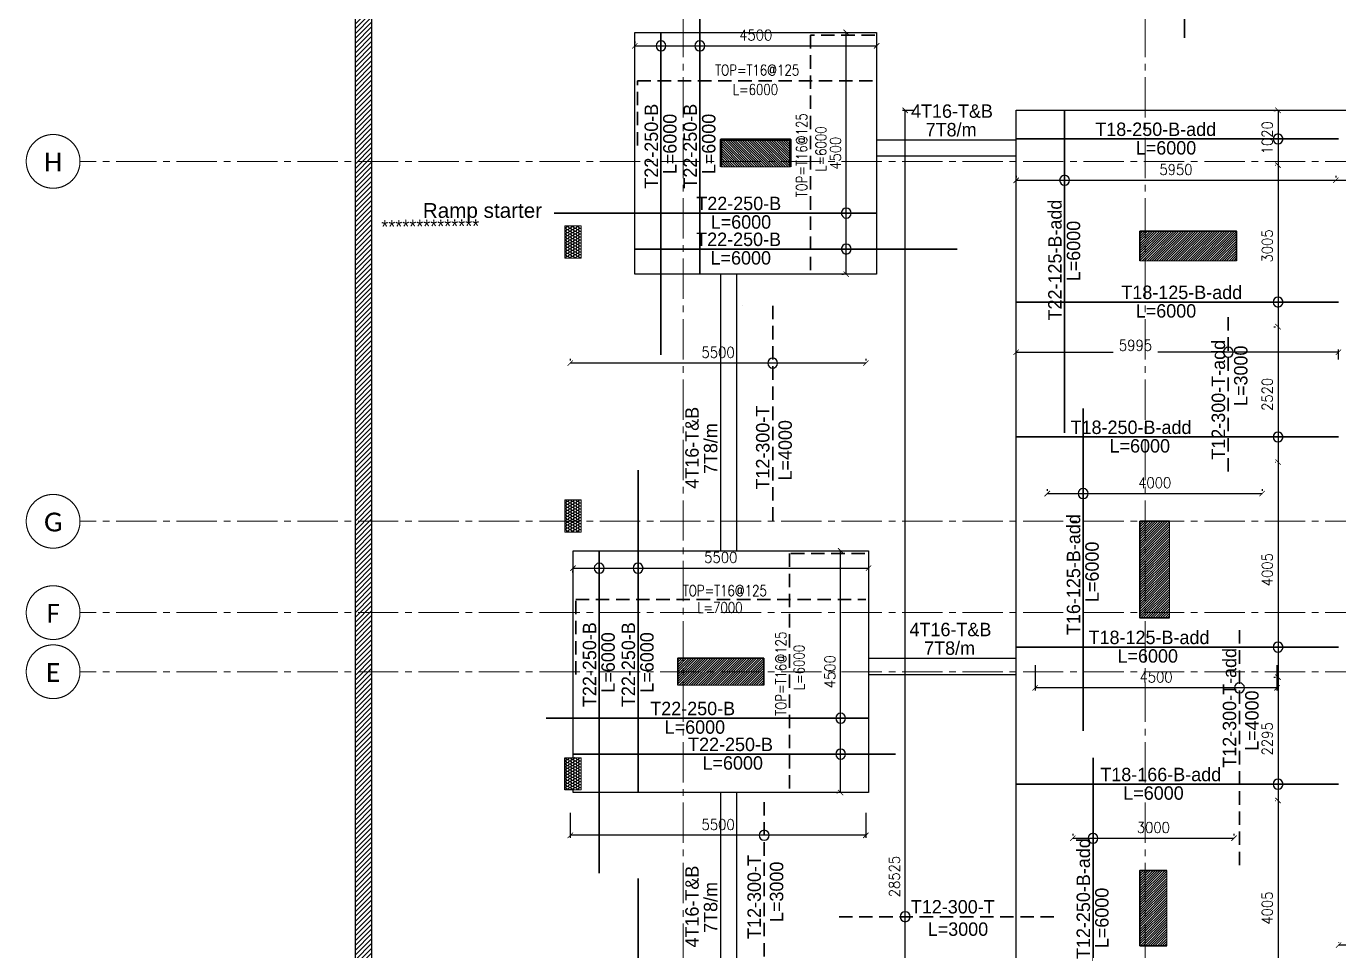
# Model space of a CAD drawing. Header units: millimetres. Extents: x -967280 to 3852, y 2833 to 1955156.
# Drawn here: x -753053 to -728629, y 399144 to 416352 of the extents above; entities that cross this region are included whole.
import ezdxf
from ezdxf.enums import TextEntityAlignment as Align

# ---------------------------------------------------------------- set-up
doc = ezdxf.new("R2010")
doc.units = ezdxf.units.MM
doc.header["$LTSCALE"] = 1000
doc.header["$PDMODE"] = 35
doc.header["$PDSIZE"] = 25
for name, pattern in [('$0$DASHED2', [0.375, 0.25, -0.125]), ('Columns_Structural070816$0$CENTER2', [1.125, 0.75, -0.125, 0.125, -0.125]), ('HRZN_Line-Ptrn-Sold', [9144001.0, 9144000.0, -1])]:
    doc.linetypes.add(name, pattern=pattern)
for name, color, linetype in [('_N-DIM 3', 7, 'Continuous'), ('ARCH', 8, 'Continuous'), ('B05-FIRST FLOOR PLAN$0$STR_ROOF RFT$0$S-SYMB', 30, 'Continuous'), ('R.C. footing', 4, 'Continuous'), ('S - BATH Hach', 1, 'Continuous'), ('S - col hach', 1, 'Continuous'), ('text', 3, 'Continuous')]:
    doc.layers.add(name, color=color, linetype=linetype)
for name, color, linetype, lineweight in [('A-AX-ATT-100', 7, 'HRZN_Line-Ptrn-Sold', 18), ('S - column', 6, 'Continuous', 60), ('ST-000-AXIS', 9, 'Columns_Structural070816$0$CENTER2', 9), ('ST-203-SLAB-TXT', 7, 'Continuous', 30), ('ST-RFT-BOT', 2, '$0$DASHED2', 30), ('ST-RFT-TOP', 5, '$0$DASHED2', 30)]:
    doc.layers.add(name, color=color, linetype=linetype, lineweight=lineweight)
doc.styles.add('ARAB', font='xarb.shx', dxfattribs={"width": 0.7, "height": 250})
doc.styles.add('B05-FIRST FLOOR PLAN$0$T25-100', font='STENCIL.shx', dxfattribs={"height": 250})
doc.styles.add('B05-FIRST FLOOR PLAN$0$XS-Roof RFT$0$T25-100', font='STENCIL.shx', dxfattribs={"height": 250})
doc.styles.add('Calibri_2', font='calibri.ttf', dxfattribs={"height": 300})
doc.styles.add('hcc_E_Text', font='romans.shx', dxfattribs={"width": 0.8})
doc.styles.add('TUNELNO', font='romans.shx', dxfattribs={"width": 0.9})
doc.styles.add('XREF-ST-FRAMING 1ST FLOOR$0$STRECTURAL', font='arial.ttf')
doc.dimstyles.new('Copy(2) of DSEC', dxfattribs={"dimtxt": 200, "dimasz": 100, "dimexe": 50, "dimexo": 80, "dimgap": 100, "dimtad": 1, "dimdec": 0, "dimrnd": 5, "dimzin": 0, "dimdsep": 46, "dimtxsty": 'TUNELNO', "dimblk": 'ARCHTICK', "dimcen": 0.09, "dimclrd": 1, "dimclre": 1, "dimclrt": 3, "dimadec": 0, "dimazin": 0, "dimtfac": 0.78125, "dimtdec": 0, "dimtix": 1, "dimtmove": 2, "dimatfit": 3, "dimldrblk": 'ARCHTICK', "dimfxl": 1, "dimtolj": 1, "dimtzin": 0, "dimarcsym": 0})
pattern_1 = [(0, (-310798.873, -401239.722), (47.625, 27.4963064), [31.75, -63.5]), (120, (-310798.873, -401239.722), (-47.6249999, 27.4963066), [31.75, -63.5]), (60, (-310798.873, -401239.722), (1e-07, 54.9926131), [-63.5, 31.75])]

# ---------------------------------------------------------------- blocks, each defined once
blk = doc.blocks.new('A$C46269fcd new')
at = {"layer": 'S - BATH Hach', "ltscale": 30, "transparency": 33554483}
h = blk.add_hatch(dxfattribs=at)
h.set_pattern_fill('ANSI31', color=1, scale=20)
h.set_pattern_definition([(45, (643184.17, -484711.8), (-44.9012806, 44.9012806), [])])
h.paths.add_polyline_path([(47835, 35800), (47835, -9200), (-6100, -9200), (-6100, 35800), (-5800, 35800), (-5800, -8900), (47535, -8900), (47535, 35800)])
at = {"layer": 'R.C. footing', "color": 4, "ltscale": 30}
blk.add_lwpolyline([(47835, 35800), (47835, -9200), (-6100, -9200), (-6100, 35800), (-5800, 35800), (-5800, -8900), (47535, -8900), (47535, 35800)], close=True, dxfattribs=at)
blk = doc.blocks.new('FROM FOUNDATION TO UPPER LOWER BASEMENT_COLUMNS(new2)')
at = {"layer": 'S - col hach'}
h = blk.add_hatch(dxfattribs=at)
h.set_pattern_fill('ANSI31', color=256, scale=10, angle=90)
h.set_pattern_definition([(135, (1651950.9, 412690.996), (-22.4506403, -22.4506403), [])])
h.paths.add_polyline_path([(418899, 637440), (417599, 637440), (417599, 636940), (418899, 636940)])
h = blk.add_hatch(dxfattribs=at)
h.set_pattern_fill('ANSI31', color=256, scale=10)
h.set_pattern_definition([(45, (193250.144, -596912.31), (-22.4506403, 22.4506403), [])])
h.paths.add_polyline_path([(427199, 635190), (427199, 635740), (425399, 635740), (425399, 635190)])
h = blk.add_hatch(dxfattribs=at)
h.set_pattern_fill('ANSI31', color=256, scale=10)
h.set_pattern_definition([(45, (-119733.897, -851549.915), (-22.4506403, 22.4506403), [])])
h.paths.add_polyline_path([(425949, 630340), (425399, 630340), (425399, 628540), (425949, 628540)])
h = blk.add_hatch(dxfattribs=at)
h.set_pattern_fill('ANSI31', color=256, scale=10)
h.set_pattern_definition([(45, (193250.144, -596912.31), (-22.4506403, 22.4506403), [])])
h.paths.add_polyline_path([(416799, 627290), (418399, 627290), (418399, 627790), (416799, 627790)])
h = blk.add_hatch(dxfattribs=at)
h.set_pattern_fill('ANSI31', color=256, scale=10)
h.set_pattern_definition([(45, (193250.144, -602312.31), (-22.4506403, 22.4506403), [])])
h.paths.add_polyline_path([(425899, 623840), (425399, 623840), (425399, 622440), (425899, 622440)])
at = {"layer": 'S - column', "lineweight": 15}
for points in [[(417599, 636940), (418899, 636940), (418899, 637440), (417599, 637440)], [(427199, 635190), (425399, 635190), (425399, 635740), (427199, 635740)], [(425949, 630340), (425399, 630340), (425399, 628540), (425949, 628540)], [(416799, 627790), (416799, 627290), (418399, 627290), (418399, 627790)], [(425899, 623840), (425399, 623840), (425399, 622440), (425899, 622440)]]:
    blk.add_lwpolyline(points, close=True, dxfattribs=at)
at = {"layer": 'ST-RFT-BOT', "color": 7, "linetype": 'Continuous', "ltscale": 30}
blk.add_line((427199, 635190), (427199, 635559), dxfattribs=at)
at = {"layer": 'ST-RFT-BOT', "color": 7, "linetype": 'Continuous', "lineweight": 50, "ltscale": 30}
blk.add_lwpolyline([(418899, 636940), (418899, 637440), (417599, 637440), (417599, 636940)], dxfattribs=at)
at = {"layer": 'ST-RFT-BOT', "color": 7, "linetype": 'Continuous', "ltscale": 30}
for points in [[(427199, 635190), (427199, 635740), (425399, 635740), (425399, 635190)], [(425399, 635190), (425399, 635740), (427199, 635740), (427199, 635190)], [(425949, 630340), (425399, 630340), (425399, 628540), (425949, 628540)], [(418399, 627290), (418399, 627790), (416799, 627790), (416799, 627290)], [(425899, 623840), (425399, 623840), (425399, 622440), (425899, 622440)]]:
    blk.add_lwpolyline(points, dxfattribs=at)
blk = doc.blocks.new('A$Cff78b8bf')
at = {"layer": 'ST-203-SLAB-TXT', "style": 'XREF-ST-FRAMING 1ST FLOOR$0$STRECTURAL'}
blk.add_text('Ramp starter', height=275, dxfattribs=at).set_placement((2365, -10114, 38), align=Align.MIDDLE_CENTER)
at = {"layer": 'text', "ltscale": 30, "style": 'ARAB'}
blk.add_text('**************', height=250, rotation=0.4625, dxfattribs=at).set_placement((484, -10542))
blk = doc.blocks.new('_ArchTick')
at = {"color": 0, "linetype": 'ByBlock', "const_width": 0.15}
blk.add_lwpolyline([(-0.5, -0.5), (0.5, 0.5)], dxfattribs=at)
blk = doc.blocks.new('*D239')
at = {"layer": '_N-DIM 3', "color": 1, "lineweight": -2, "transparency": 16777216}
for p, q in [((-729814, 413765), (-729809, 413765)), ((-729759, 413765), (-729759, 410760)), ((-729814, 410760), (-729809, 410760))]:
    blk.add_line(p, q, dxfattribs=at)
at = {"layer": 'Defpoints', "color": 0, "transparency": 16777216}
for p in [(-729734, 413765), (-729759, 410760), (-729734, 410760)]:
    blk.add_point(p, dxfattribs=at)
at = {"layer": '_N-DIM 3', "color": 1, "lineweight": -2, "transparency": 16777216, "xscale": 100, "yscale": 100, "zscale": 100}
for p, rotation in [((-729759, 413765), 90), ((-729759, 410760), 270)]:
    blk.add_blockref('_ArchTick', p, dxfattribs=dict(at, rotation=rotation))
at = {"layer": '_N-DIM 3', "color": 3, "transparency": 16777216, "insert": (-729959, 412262), "char_height": 200, "attachment_point": 5, "rotation": 90, "style": 'TUNELNO'}
blk.add_mtext('\\A1;3005', dxfattribs=at)
blk = doc.blocks.new('*D240')
at = {"layer": '_N-DIM 3', "color": 1, "lineweight": -2, "transparency": 16777216}
for p, q in [((-737874, 416237), (-737844, 416237)), ((-737794, 411737), (-737794, 416237)), ((-737874, 411737), (-737844, 411737))]:
    blk.add_line(p, q, dxfattribs=at)
at = {"layer": 'Defpoints', "color": 0, "transparency": 16777216}
for p in [(-737794, 416237), (-737794, 416237), (-737794, 411737)]:
    blk.add_point(p, dxfattribs=at)
at = {"layer": '_N-DIM 3', "color": 1, "lineweight": -2, "transparency": 16777216, "xscale": 100, "yscale": 100, "zscale": 100}
for p, rotation in [((-737794, 416237), 90), ((-737794, 411737), 270)]:
    blk.add_blockref('_ArchTick', p, dxfattribs=dict(at, rotation=rotation))
at = {"layer": '_N-DIM 3', "color": 3, "transparency": 16777216, "insert": (-737994, 413987), "char_height": 200, "attachment_point": 5, "rotation": 90, "style": 'TUNELNO'}
blk.add_mtext('\\A1;4500', dxfattribs=at)
blk = doc.blocks.new('*D242')
at = {"layer": '_N-DIM 3', "color": 1, "lineweight": -2, "transparency": 16777216}
for p, q in [((-737978, 406587), (-737948, 406587)), ((-737898, 402087), (-737898, 406587)), ((-737978, 402087), (-737948, 402087))]:
    blk.add_line(p, q, dxfattribs=at)
at = {"layer": 'Defpoints', "color": 0, "transparency": 16777216}
for p in [(-737898, 406587), (-737898, 406587), (-737898, 402087)]:
    blk.add_point(p, dxfattribs=at)
at = {"layer": '_N-DIM 3', "color": 1, "lineweight": -2, "transparency": 16777216, "xscale": 100, "yscale": 100, "zscale": 100}
for p, rotation in [((-737898, 406587), 90), ((-737898, 402087), 270)]:
    blk.add_blockref('_ArchTick', p, dxfattribs=dict(at, rotation=rotation))
at = {"layer": '_N-DIM 3', "color": 3, "transparency": 16777216, "insert": (-738098, 404337), "char_height": 200, "attachment_point": 5, "rotation": 90, "style": 'TUNELNO'}
blk.add_mtext('\\A1;4500', dxfattribs=at)
blk = doc.blocks.new('*D243')
at = {"layer": '_N-DIM 3', "color": 1, "lineweight": -2, "transparency": 16777216}
for p, q in [((-742879, 406265), (-737379, 406265)), ((-742879, 406185), (-742879, 406215)), ((-737379, 406344), (-737379, 406315))]:
    blk.add_line(p, q, dxfattribs=at)
at = {"layer": 'Defpoints', "color": 0, "transparency": 16777216}
for p in [(-742879, 406265), (-737379, 406265), (-737379, 406264)]:
    blk.add_point(p, dxfattribs=at)
at = {"layer": '_N-DIM 3', "color": 1, "lineweight": -2, "transparency": 16777216, "xscale": 100, "yscale": 100, "zscale": 100, "rotation": 180}
blk.add_blockref('_ArchTick', (-742879, 406265), dxfattribs=at)
at = {"layer": '_N-DIM 3', "color": 1, "lineweight": -2, "transparency": 16777216, "xscale": 100, "yscale": 100, "zscale": 100}
blk.add_blockref('_ArchTick', (-737379, 406265), dxfattribs=at)
at = {"layer": '_N-DIM 3', "color": 3, "transparency": 16777216, "insert": (-740129, 406465), "char_height": 200, "attachment_point": 5, "style": 'TUNELNO'}
blk.add_mtext('\\A1;5500', dxfattribs=at)
blk = doc.blocks.new('*D246')
at = {"layer": '_N-DIM 3', "color": 1, "lineweight": -2, "ltscale": 30, "transparency": 16777216}
for p, q in [((-741729, 416067), (-741729, 416037)), ((-741729, 415987), (-737229, 415987)), ((-737229, 416067), (-737229, 416037))]:
    blk.add_line(p, q, dxfattribs=at)
at = {"layer": 'Defpoints', "color": 0, "ltscale": 30, "transparency": 16777216}
for p in [(-741729, 415987), (-737229, 415987), (-737229, 415987)]:
    blk.add_point(p, dxfattribs=at)
at = {"layer": '_N-DIM 3', "color": 1, "lineweight": -2, "ltscale": 30, "transparency": 16777216, "xscale": 100, "yscale": 100, "zscale": 100, "rotation": 180}
blk.add_blockref('_ArchTick', (-741729, 415987), dxfattribs=at)
at = {"layer": '_N-DIM 3', "color": 1, "lineweight": -2, "ltscale": 30, "transparency": 16777216, "xscale": 100, "yscale": 100, "zscale": 100}
blk.add_blockref('_ArchTick', (-737229, 415987), dxfattribs=at)
at = {"layer": '_N-DIM 3', "color": 3, "ltscale": 30, "transparency": 16777216, "insert": (-739479, 416187), "char_height": 200, "attachment_point": 5, "style": 'TUNELNO'}
blk.add_mtext('\\A1;4500', dxfattribs=at)
blk = doc.blocks.new('*D301')
at = {"layer": '_N-DIM 3', "color": 1, "lineweight": -2, "ltscale": 30, "transparency": 16777216}
for p, q in [((-742929, 410162), (-742929, 410132)), ((-737429, 410162), (-737429, 410132)), ((-737429, 410082), (-742929, 410082))]:
    blk.add_line(p, q, dxfattribs=at)
at = {"layer": 'Defpoints', "color": 0, "ltscale": 30, "transparency": 16777216}
for p in [(-742929, 410082), (-742929, 410082), (-737429, 410082)]:
    blk.add_point(p, dxfattribs=at)
at = {"layer": '_N-DIM 3', "color": 1, "lineweight": -2, "ltscale": 30, "transparency": 16777216, "xscale": 100, "yscale": 100, "zscale": 100, "rotation": 180}
blk.add_blockref('_ArchTick', (-742929, 410082), dxfattribs=at)
at = {"layer": '_N-DIM 3', "color": 1, "lineweight": -2, "ltscale": 30, "transparency": 16777216, "xscale": 100, "yscale": 100, "zscale": 100}
blk.add_blockref('_ArchTick', (-737429, 410082), dxfattribs=at)
at = {"layer": '_N-DIM 3', "color": 3, "ltscale": 30, "transparency": 16777216, "insert": (-740179, 410282), "char_height": 200, "attachment_point": 5, "style": 'TUNELNO'}
blk.add_mtext('\\A1;5500', dxfattribs=at)
blk = doc.blocks.new('*D303')
at = {"layer": '_N-DIM 3', "color": 1, "lineweight": -2, "ltscale": 30, "transparency": 16777216}
for p, q in [((-742929, 401714), (-742929, 401243)), ((-737429, 401714), (-737429, 401243)), ((-737429, 401293), (-742929, 401293))]:
    blk.add_line(p, q, dxfattribs=at)
at = {"layer": 'Defpoints', "color": 0, "ltscale": 30, "transparency": 16777216}
for p in [(-742929, 401794), (-737429, 401794), (-742929, 401293)]:
    blk.add_point(p, dxfattribs=at)
at = {"layer": '_N-DIM 3', "color": 1, "lineweight": -2, "ltscale": 30, "transparency": 16777216, "xscale": 100, "yscale": 100, "zscale": 100, "rotation": 180}
blk.add_blockref('_ArchTick', (-742929, 401293), dxfattribs=at)
at = {"layer": '_N-DIM 3', "color": 1, "lineweight": -2, "ltscale": 30, "transparency": 16777216, "xscale": 100, "yscale": 100, "zscale": 100}
blk.add_blockref('_ArchTick', (-737429, 401293), dxfattribs=at)
at = {"layer": '_N-DIM 3', "color": 3, "ltscale": 30, "transparency": 16777216, "insert": (-740179, 401493), "char_height": 200, "attachment_point": 5, "style": 'TUNELNO'}
blk.add_mtext('\\A1;5500', dxfattribs=at)
blk = doc.blocks.new('*D304')
at = {"layer": '_N-DIM 3', "color": 1, "lineweight": -2, "ltscale": 30, "transparency": 16777216}
for p, q in [((-736530, 414787), (-736747, 414787)), ((-736697, 386262), (-736697, 414787)), ((-736543, 386262), (-736747, 386262))]:
    blk.add_line(p, q, dxfattribs=at)
at = {"layer": 'Defpoints', "color": 0, "ltscale": 30, "transparency": 16777216}
for p in [(-736697, 414787), (-736450, 414787), (-736463, 386262)]:
    blk.add_point(p, dxfattribs=at)
at = {"layer": '_N-DIM 3', "color": 1, "lineweight": -2, "ltscale": 30, "transparency": 16777216, "xscale": 100, "yscale": 100, "zscale": 100}
for p, rotation in [((-736697, 414787), 90), ((-736697, 386262), 270)]:
    blk.add_blockref('_ArchTick', p, dxfattribs=dict(at, rotation=rotation))
at = {"layer": '_N-DIM 3', "color": 3, "ltscale": 30, "transparency": 16777216, "insert": (-736897, 400525), "char_height": 200, "attachment_point": 5, "rotation": 90, "style": 'TUNELNO'}
blk.add_mtext('\\A1;28525', dxfattribs=at)
blk = doc.blocks.new('A$C502a855f new')
at = {"layer": 'S - col hach', "true_color": 0xf8d731}
h = blk.add_hatch(dxfattribs=at)
h.set_pattern_fill('HONEY', color=40, scale=10)
h.set_pattern_definition(pattern_1)
h.paths.add_polyline_path([(103900, 34600), (104200, 34600), (104200, 34000), (103900, 34000)])
h = blk.add_hatch(dxfattribs=at)
h.set_pattern_fill('HONEY', color=40, scale=10)
h.set_pattern_definition(pattern_1)
h.paths.add_polyline_path([(103900, 29500), (104200, 29500), (104200, 28900), (103900, 28900)])
h = blk.add_hatch(dxfattribs=at)
h.set_pattern_fill('HONEY', color=40, scale=10)
h.set_pattern_definition([(0, (-310798.873, -401039.722), (47.625, 27.4963064), [31.75, -63.5]), (120, (-310798.873, -401039.722), (-47.6249999, 27.4963066), [31.75, -63.5]), (60, (-310798.873, -401039.722), (1e-07, 54.9926131), [-63.5, 31.75])])
h.paths.add_polyline_path([(103900, 24700), (104200, 24700), (104200, 24100), (103900, 24100)])
at = {"layer": 'S - column', "lineweight": 15}
for points in [[(103900, 34600), (104200, 34600), (104200, 34000), (103900, 34000)], [(103900, 29500), (104200, 29500), (104200, 28900), (103900, 28900)], [(103900, 24700), (104200, 24700), (104200, 24100), (103900, 24100)]]:
    blk.add_lwpolyline(points, close=True, dxfattribs=at)
blk = doc.blocks.new('*D314')
at = {"layer": '_N-DIM 3', "color": 1, "lineweight": -2, "ltscale": 30, "transparency": 16777216}
for p, q in [((-728632, 399305), (-728632, 399300)), ((-722626, 399250), (-728632, 399250)), ((-722626, 399305), (-722626, 399300))]:
    blk.add_line(p, q, dxfattribs=at)
at = {"layer": 'Defpoints', "color": 0, "ltscale": 30, "transparency": 16777216}
for p in [(-728632, 399250), (-728632, 399225), (-722626, 399225)]:
    blk.add_point(p, dxfattribs=at)
at = {"layer": '_N-DIM 3', "color": 1, "lineweight": -2, "ltscale": 30, "transparency": 16777216, "xscale": 100, "yscale": 100, "zscale": 100, "rotation": 180}
blk.add_blockref('_ArchTick', (-728632, 399250), dxfattribs=at)
at = {"layer": '_N-DIM 3', "color": 1, "lineweight": -2, "ltscale": 30, "transparency": 16777216, "xscale": 100, "yscale": 100, "zscale": 100}
blk.add_blockref('_ArchTick', (-722626, 399250), dxfattribs=at)
at = {"layer": '_N-DIM 3', "color": 3, "ltscale": 30, "transparency": 16777216, "insert": (-725629, 399450), "char_height": 200, "attachment_point": 5, "style": 'TUNELNO'}
blk.add_mtext('\\A1;6005', dxfattribs=at)
blk = doc.blocks.new('*D315')
at = {"layer": '_N-DIM 3', "color": 1, "lineweight": -2, "transparency": 16777216}
for p, q in [((-729814, 408240), (-729809, 408240)), ((-729759, 408240), (-729759, 404235)), ((-729814, 404235), (-729809, 404235))]:
    blk.add_line(p, q, dxfattribs=at)
at = {"layer": 'Defpoints', "color": 0, "transparency": 16777216}
for p in [(-729734, 408240), (-729759, 404235), (-729734, 404235)]:
    blk.add_point(p, dxfattribs=at)
at = {"layer": '_N-DIM 3', "color": 1, "lineweight": -2, "transparency": 16777216, "xscale": 100, "yscale": 100, "zscale": 100}
for p, rotation in [((-729759, 408240), 90), ((-729759, 404235), 270)]:
    blk.add_blockref('_ArchTick', p, dxfattribs=dict(at, rotation=rotation))
at = {"layer": '_N-DIM 3', "color": 3, "transparency": 16777216, "insert": (-729959, 406237), "char_height": 200, "attachment_point": 5, "rotation": 90, "style": 'TUNELNO'}
blk.add_mtext('\\A1;4005', dxfattribs=at)
blk = doc.blocks.new('*D316')
at = {"layer": '_N-DIM 3', "color": 1, "lineweight": -2, "transparency": 16777216}
for p, q in [((-729814, 401940), (-729809, 401940)), ((-729759, 401940), (-729759, 397935)), ((-729814, 397935), (-729809, 397935))]:
    blk.add_line(p, q, dxfattribs=at)
at = {"layer": 'Defpoints', "color": 0, "transparency": 16777216}
for p in [(-729734, 401940), (-729759, 397935), (-729734, 397935)]:
    blk.add_point(p, dxfattribs=at)
at = {"layer": '_N-DIM 3', "color": 1, "lineweight": -2, "transparency": 16777216, "xscale": 100, "yscale": 100, "zscale": 100}
for p, rotation in [((-729759, 401940), 90), ((-729759, 397935), 270)]:
    blk.add_blockref('_ArchTick', p, dxfattribs=dict(at, rotation=rotation))
at = {"layer": '_N-DIM 3', "color": 3, "transparency": 16777216, "insert": (-729959, 399937), "char_height": 200, "attachment_point": 5, "rotation": 90, "style": 'TUNELNO'}
blk.add_mtext('\\A1;4005', dxfattribs=at)
blk = doc.blocks.new('*D319')
at = {"layer": '_N-DIM 3', "color": 1, "lineweight": -2, "transparency": 16777216}
for p, q in [((-729839, 410760), (-729809, 410760)), ((-729759, 410760), (-729759, 408240)), ((-729814, 408240), (-729809, 408240))]:
    blk.add_line(p, q, dxfattribs=at)
at = {"layer": 'Defpoints', "color": 0, "transparency": 16777216}
for p in [(-729759, 410760), (-729759, 408240), (-729734, 408240)]:
    blk.add_point(p, dxfattribs=at)
at = {"layer": '_N-DIM 3', "color": 1, "lineweight": -2, "transparency": 16777216, "xscale": 100, "yscale": 100, "zscale": 100}
for p, rotation in [((-729759, 410760), 90), ((-729759, 408240), 270)]:
    blk.add_blockref('_ArchTick', p, dxfattribs=dict(at, rotation=rotation))
at = {"layer": '_N-DIM 3', "color": 3, "transparency": 16777216, "insert": (-729959, 409500), "char_height": 200, "attachment_point": 5, "rotation": 90, "style": 'TUNELNO'}
blk.add_mtext('\\A1;2520', dxfattribs=at)
blk = doc.blocks.new('*D320')
at = {"layer": '_N-DIM 3', "color": 1, "lineweight": -2, "transparency": 16777216}
for p, q in [((-729839, 404235), (-729809, 404235)), ((-729759, 404235), (-729759, 401940)), ((-729814, 401940), (-729809, 401940))]:
    blk.add_line(p, q, dxfattribs=at)
at = {"layer": 'Defpoints', "color": 0, "transparency": 16777216}
for p in [(-729759, 404235), (-729759, 401940), (-729734, 401940)]:
    blk.add_point(p, dxfattribs=at)
at = {"layer": '_N-DIM 3', "color": 1, "lineweight": -2, "transparency": 16777216, "xscale": 100, "yscale": 100, "zscale": 100}
for p, rotation in [((-729759, 404235), 90), ((-729759, 401940), 270)]:
    blk.add_blockref('_ArchTick', p, dxfattribs=dict(at, rotation=rotation))
at = {"layer": '_N-DIM 3', "color": 3, "transparency": 16777216, "insert": (-729959, 403087), "char_height": 200, "attachment_point": 5, "rotation": 90, "style": 'TUNELNO'}
blk.add_mtext('\\A1;2295', dxfattribs=at)
blk = doc.blocks.new('*D321')
at = {"layer": '_N-DIM 3', "color": 1, "lineweight": -2, "transparency": 16777216}
for p, q in [((-729839, 414787), (-729809, 414787)), ((-729759, 414787), (-729759, 413765)), ((-729814, 413765), (-729809, 413765))]:
    blk.add_line(p, q, dxfattribs=at)
at = {"layer": 'Defpoints', "color": 0, "transparency": 16777216}
for p in [(-729759, 414787), (-729759, 413765), (-729734, 413765)]:
    blk.add_point(p, dxfattribs=at)
at = {"layer": '_N-DIM 3', "color": 1, "lineweight": -2, "transparency": 16777216, "xscale": 100, "yscale": 100, "zscale": 100}
for p, rotation in [((-729759, 414787), 90), ((-729759, 413765), 270)]:
    blk.add_blockref('_ArchTick', p, dxfattribs=dict(at, rotation=rotation))
at = {"layer": '_N-DIM 3', "color": 3, "transparency": 16777216, "insert": (-729959, 414276), "char_height": 200, "attachment_point": 5, "rotation": 90, "style": 'TUNELNO'}
blk.add_mtext('\\A1;1020', dxfattribs=at)
blk = doc.blocks.new('*D325')
at = {"layer": '_N-DIM 3', "color": 1, "lineweight": -2, "ltscale": 30, "transparency": 16777216}
for p, q in [((-734054, 407734), (-734054, 407704)), ((-734054, 407654), (-730054, 407654)), ((-730054, 407734), (-730054, 407704))]:
    blk.add_line(p, q, dxfattribs=at)
at = {"layer": 'Defpoints', "color": 0, "ltscale": 30, "transparency": 16777216}
for p in [(-734054, 407654), (-730054, 407654), (-730054, 407654)]:
    blk.add_point(p, dxfattribs=at)
at = {"layer": '_N-DIM 3', "color": 1, "lineweight": -2, "ltscale": 30, "transparency": 16777216, "xscale": 100, "yscale": 100, "zscale": 100, "rotation": 180}
blk.add_blockref('_ArchTick', (-734054, 407654), dxfattribs=at)
at = {"layer": '_N-DIM 3', "color": 1, "lineweight": -2, "ltscale": 30, "transparency": 16777216, "xscale": 100, "yscale": 100, "zscale": 100}
blk.add_blockref('_ArchTick', (-730054, 407654), dxfattribs=at)
at = {"layer": '_N-DIM 3', "color": 3, "ltscale": 30, "transparency": 16777216, "insert": (-732054, 407854), "char_height": 200, "attachment_point": 5, "style": 'TUNELNO'}
blk.add_mtext('\\A1;4000', dxfattribs=at)
blk = doc.blocks.new('*D326')
at = {"layer": '_N-DIM 3', "color": 1, "lineweight": -2, "ltscale": 30, "transparency": 16777216}
for p, q in [((-734632, 413565), (-734632, 413535)), ((-728684, 413565), (-728684, 413535)), ((-734632, 413485), (-728684, 413485))]:
    blk.add_line(p, q, dxfattribs=at)
at = {"layer": 'Defpoints', "color": 0, "ltscale": 30, "transparency": 16777216}
for p in [(-734632, 413485), (-728684, 413485), (-728684, 413485)]:
    blk.add_point(p, dxfattribs=at)
at = {"layer": '_N-DIM 3', "color": 1, "lineweight": -2, "ltscale": 30, "transparency": 16777216, "xscale": 100, "yscale": 100, "zscale": 100, "rotation": 180}
blk.add_blockref('_ArchTick', (-734632, 413485), dxfattribs=at)
at = {"layer": '_N-DIM 3', "color": 1, "lineweight": -2, "ltscale": 30, "transparency": 16777216, "xscale": 100, "yscale": 100, "zscale": 100}
blk.add_blockref('_ArchTick', (-728684, 413485), dxfattribs=at)
at = {"layer": '_N-DIM 3', "color": 3, "ltscale": 30, "transparency": 16777216, "insert": (-731658, 413685), "char_height": 200, "attachment_point": 5, "style": 'TUNELNO'}
blk.add_mtext('\\A1;5950', dxfattribs=at)
blk = doc.blocks.new('*D327')
at = {"layer": '_N-DIM 3', "color": 1, "lineweight": -2, "ltscale": 30, "transparency": 16777216}
for p, q in [((-733579, 401318), (-733579, 401288)), ((-730579, 401318), (-730579, 401288)), ((-733579, 401238), (-730579, 401238))]:
    blk.add_line(p, q, dxfattribs=at)
at = {"layer": 'Defpoints', "color": 0, "ltscale": 30, "transparency": 16777216}
for p in [(-733579, 401238), (-730579, 401238), (-730579, 401238)]:
    blk.add_point(p, dxfattribs=at)
at = {"layer": '_N-DIM 3', "color": 1, "lineweight": -2, "ltscale": 30, "transparency": 16777216, "xscale": 100, "yscale": 100, "zscale": 100, "rotation": 180}
blk.add_blockref('_ArchTick', (-733579, 401238), dxfattribs=at)
at = {"layer": '_N-DIM 3', "color": 1, "lineweight": -2, "ltscale": 30, "transparency": 16777216, "xscale": 100, "yscale": 100, "zscale": 100}
blk.add_blockref('_ArchTick', (-730579, 401238), dxfattribs=at)
at = {"layer": '_N-DIM 3', "color": 3, "ltscale": 30, "transparency": 16777216, "insert": (-732079, 401438), "char_height": 200, "attachment_point": 5, "style": 'TUNELNO'}
blk.add_mtext('\\A1;3000', dxfattribs=at)
blk = doc.blocks.new('*D332')
at = {"layer": '_N-DIM 3', "color": 1, "lineweight": -2, "ltscale": 30, "transparency": 16777216}
for p, q in [((-728684, 413565), (-728684, 413535)), ((-725711, 413565), (-725711, 413535)), ((-728684, 413485), (-725711, 413485))]:
    blk.add_line(p, q, dxfattribs=at)
at = {"layer": 'Defpoints', "color": 0, "ltscale": 30, "transparency": 16777216}
for p in [(-728684, 413485), (-725711, 413485), (-725711, 413485)]:
    blk.add_point(p, dxfattribs=at)
at = {"layer": '_N-DIM 3', "color": 1, "lineweight": -2, "ltscale": 30, "transparency": 16777216, "xscale": 100, "yscale": 100, "zscale": 100, "rotation": 180}
blk.add_blockref('_ArchTick', (-728684, 413485), dxfattribs=at)
at = {"layer": '_N-DIM 3', "color": 1, "lineweight": -2, "ltscale": 30, "transparency": 16777216, "xscale": 100, "yscale": 100, "zscale": 100}
blk.add_blockref('_ArchTick', (-725711, 413485), dxfattribs=at)
at = {"layer": '_N-DIM 3', "color": 3, "ltscale": 30, "transparency": 16777216, "insert": (-727197, 413685), "char_height": 200, "attachment_point": 5, "style": 'TUNELNO'}
blk.add_mtext('\\A1;2975', dxfattribs=at)
blk = doc.blocks.new('*D338')
at = {"layer": '_N-DIM 3', "color": 1, "lineweight": -2, "ltscale": 30, "transparency": 16777216}
for p, q in [((-734279, 404457), (-734279, 403987)), ((-729779, 404457), (-729779, 403987)), ((-729779, 404037), (-734279, 404037))]:
    blk.add_line(p, q, dxfattribs=at)
at = {"layer": 'Defpoints', "color": 0, "ltscale": 30, "transparency": 16777216}
for p in [(-734279, 404537), (-729779, 404537), (-734279, 404037)]:
    blk.add_point(p, dxfattribs=at)
at = {"layer": '_N-DIM 3', "color": 1, "lineweight": -2, "ltscale": 30, "transparency": 16777216, "xscale": 100, "yscale": 100, "zscale": 100, "rotation": 180}
blk.add_blockref('_ArchTick', (-734279, 404037), dxfattribs=at)
at = {"layer": '_N-DIM 3', "color": 1, "lineweight": -2, "ltscale": 30, "transparency": 16777216, "xscale": 100, "yscale": 100, "zscale": 100}
blk.add_blockref('_ArchTick', (-729779, 404037), dxfattribs=at)
at = {"layer": '_N-DIM 3', "color": 3, "ltscale": 30, "transparency": 16777216, "insert": (-732029, 404237), "char_height": 200, "attachment_point": 5, "style": 'TUNELNO'}
blk.add_mtext('\\A1;4500', dxfattribs=at)
blk = doc.blocks.new('*D339')
at = {"layer": '_N-DIM 3', "color": 1, "lineweight": -2, "ltscale": 30, "transparency": 16777216}
for p, q in [((-734632, 410150), (-734632, 410335)), ((-728636, 410150), (-728636, 410335)), ((-734632, 410285), (-732829, 410285)), ((-728636, 410285), (-731995, 410285))]:
    blk.add_line(p, q, dxfattribs=at)
at = {"layer": 'Defpoints', "color": 0, "ltscale": 30, "transparency": 16777216}
for p in [(-734632, 410285), (-734632, 410070), (-728636, 410070)]:
    blk.add_point(p, dxfattribs=at)
at = {"layer": '_N-DIM 3', "color": 1, "lineweight": -2, "ltscale": 30, "transparency": 16777216, "xscale": 100, "yscale": 100, "zscale": 100, "rotation": 180}
blk.add_blockref('_ArchTick', (-734632, 410285), dxfattribs=at)
at = {"layer": '_N-DIM 3', "color": 1, "lineweight": -2, "ltscale": 30, "transparency": 16777216, "xscale": 100, "yscale": 100, "zscale": 100}
blk.add_blockref('_ArchTick', (-728636, 410285), dxfattribs=at)
at = {"layer": '_N-DIM 3', "color": 3, "ltscale": 30, "transparency": 16777216, "insert": (-732412, 410413), "char_height": 200, "attachment_point": 5, "style": 'TUNELNO'}
blk.add_mtext('\\A1;5995', dxfattribs=at)
blk = doc.blocks.new('Grid - HRZN_G-Datm-Grid-Head-1554275-FIRST FLOOR FFL_1_')
at = {"layer": 'A-AX-ATT-100'}
blk.add_circle((0, 0), 5, dxfattribs=at)
blk = doc.blocks.new('AXES-00')
at = {"layer": 'ST-000-AXIS'}
for p, q in [((516898.9, 750979.6), (516898.9, 695813.8)), ((525498.9, 750979.6), (525498.9, 695813.8)), ((575723.2, 737039.7), (505674.3, 737039.7)), ((575723.2, 730339.7), (505674.3, 730339.7)), ((575723.2, 728639.7), (505674.3, 728639.7)), ((575723.2, 727539.7), (505674.3, 727539.7))]:
    blk.add_line(p, q, dxfattribs=at)
at = {"layer": 'A-AX-ATT-100', "xscale": 100.0000000000001, "yscale": 100.0000000000001, "zscale": 100.0000000000001, "rotation": 90}
for p in [(505174.3, 737039.7), (505174.3, 730339.7), (505174.3, 728639.7), (505174.3, 727539.7)]:
    blk.add_blockref('Grid - HRZN_G-Datm-Grid-Head-1554275-FIRST FLOOR FFL_1_', p, dxfattribs=at)
at = {"layer": 'A-AX-ATT-100', "linetype": 'Continuous', "lineweight": 13, "char_height": 350, "attachment_point": 1, "style": 'Calibri_2'}
for s, insert, width in [('H', (505005.2, 737201), 416.877), ('G', (505005.2, 730501), 416.877), ('F', (505051.7, 728801), 304.641), ('E', (505041.7, 727701), 328.692)]:
    blk.add_mtext(s, dxfattribs=dict(at, insert=insert, width=width))

msp = doc.modelspace()

# ---------------------------------------------------------------- linework, layer by layer
at = {"layer": 'B05-FIRST FLOOR PLAN$0$STR_ROOF RFT$0$S-SYMB', "extrusion": (0, 0, -1)}
for centre in [(741241.3, 415986.5), (740518.1, 415986.5), (729758.9, 414254), (733730.5, 413485.4), (737793.6, 412873.8), (737793.6, 412205.6), (729758.9, 411218.3), (730684.3, 410284.8), (739163, 410081.7), (729758.9, 408706.7), (733385, 407653.8), (742391.3, 406264.2), (741668.1, 406265.3), (729758.9, 404795.9), (730476.9, 404036.9), (737897.6, 403472.5), (737897.6, 402804.3), (729758.8, 402244.3), (739321.6, 401293.3), (733202, 401237.6), (736697.4, 399777.4)]:
    msp.add_circle(centre, 92.8, dxfattribs=at)
at = {"layer": 'R.C. footing'}
for p, q in [((-737228.7, 414237.4), (-734632, 414237.4)), ((-737228.7, 413937.4), (-734632, 413937.4)), ((-740128.7, 406587.4), (-740128.7, 411737.4)), ((-739828.7, 406587.4), (-739828.7, 411737.4)), ((-737378.7, 404587.4), (-734632, 404587.4)), ((-737378.7, 404287.4), (-734632, 404287.4)), ((-740128.7, 398987.4), (-740128.7, 402087.4)), ((-739828.7, 398987.4), (-739828.7, 402087.4))]:
    msp.add_line(p, q, dxfattribs=at)
for points in [[(-741728.7, 416237.4), (-737228.7, 416237.4), (-737228.7, 411737.4), (-741728.7, 411737.4)], [(-710828.7, 393137.4), (-710828.7, 386262.3), (-734632, 386262.3), (-734632, 414787.3), (-710828.7, 414787.3), (-710828.7, 404237.4), (-706038.1, 404237.4), (-706038.1, 396837.4), (-709078.7, 396837.4), (-709078.7, 393137.4)], [(-737378.7, 406587.4), (-737378.7, 402087.4), (-742878.7, 402087.4), (-742878.6, 402137.4), (-743028.6, 402137.4), (-743028.6, 402737.4), (-742878.6, 402737.4), (-742878.7, 406587.4)]]:
    msp.add_lwpolyline(points, close=True, dxfattribs=at)
at = {"layer": 'ST-RFT-BOT', "ltscale": 30}
for points in [[(-731500.6, 416136.8), (-731500.6, 416694), (-731500.6, 419579.7), (-731500.6, 420136.8)], [(-740518.1, 411737.4), (-740518.1, 417737.4)], [(-741241.3, 416236.2), (-741241.3, 410236.2)], [(-733730.4, 414787.2), (-733730.4, 408787.2)], [(-734632, 414254), (-728632, 414254)], [(-737228.7, 412873.8), (-743228.7, 412873.8)], [(-741728.8, 412205.6), (-735728.8, 412205.6)], [(-734632, 411218.3), (-728632, 411218.3)], [(-733385, 409237.4), (-733385, 403237.4)], [(-734632, 408706.7), (-728632, 408706.7)], [(-741668.1, 402087.4), (-741668.1, 408087.4)], [(-742391.3, 406586.2), (-742391.3, 400586.2)], [(-734632, 404795.9), (-728632, 404795.9)], [(-737378.7, 403472.5), (-743378.7, 403472.5)], [(-742878.7, 402804.3), (-736878.7, 402804.3)], [(-733202, 402737.4), (-733202, 396737.4)], [(-734631.9, 402244.3), (-728631.9, 402244.3)], [(-741668.1, 394487.4), (-741668.1, 400487.4)]]:
    msp.add_lwpolyline(points, dxfattribs=at)
at = {"layer": 'ST-RFT-TOP', "ltscale": 30}
msp.add_line((-739726.1, 411147.8), (-739726.1, 411147.8), dxfattribs=at)
at = {"layer": 'ST-RFT-TOP'}
for p, q in [((-739163, 411147.8), (-739163, 407147.8)), ((-730684.3, 408062.4), (-730684.3, 411062.4)), ((-730476.9, 400737.4), (-730476.9, 405237.4)), ((-739321.6, 399037.4), (-739321.6, 402037.4)), ((-737928.7, 399777.4), (-733928.7, 399777.4))]:
    msp.add_line(p, q, dxfattribs=at)
for points in [[(-737260.8, 416187.4), (-738460.8, 416187.4), (-738460.8, 411737.4)], [(-741678.7, 414133.6), (-741678.7, 415333.6), (-737278.7, 415333.6)], [(-737448, 406537.4), (-738848, 406537.4), (-738848, 402137.4)], [(-742828.6, 404283.5), (-742828.6, 405683.5), (-737428.7, 405683.5)]]:
    msp.add_lwpolyline(points, dxfattribs=at)

# ---------------------------------------------------------------- block references
at = {"layer": '_N-DIM 3', "color": 6, "linetype": 'Continuous', "ltscale": 30}
msp.add_blockref('AXES-00', (-1257727.6, -323202.4), dxfattribs=at)
at = {"layer": 'ARCH', "lineweight": 106, "ltscale": 30}
msp.add_blockref('A$Cff78b8bf', (-746928.7, 423037.4), dxfattribs=at)
at = {"layer": 'S - column', "color": 7, "true_color": 0xffffff}
msp.add_blockref('A$C46269fcd new', (-740828.7, 387237.4), dxfattribs=at)
at = {"layer": 'S - column'}
msp.add_blockref('FROM FOUNDATION TO UPPER LOWER BASEMENT_COLUMNS(new2)', (-1157727.6, -223202.4), dxfattribs=at)
at = {"layer": 'ST-RFT-BOT', "lineweight": 106, "ltscale": 30}
msp.add_blockref('A$C502a855f new', (-846928.7, 378037.4), dxfattribs=at)

# ---------------------------------------------------------------- texts
at = {"layer": 'ST-203-SLAB-TXT', "color": 3, "style": 'hcc_E_Text', "width": 0.8}
for s, p in [('TOP=T16@125', (-740232.6, 415435.3)), ('L=6000', (-739904.8, 415074.9)), ('TOP=T16@125', (-740834.5, 405746.6)), ('L=7000', (-740567, 405431.1))]:
    msp.add_text(s, height=200, dxfattribs=at).set_placement(p)
at = {"layer": 'ST-203-SLAB-TXT'}
for s, style, p in [('T22-250-B', 'B05-FIRST FLOOR PLAN$0$T25-100', (-741296.9, 413329.9)), ('T22-250-B', 'B05-FIRST FLOOR PLAN$0$T25-100', (-740573.7, 413329.9)), ('L=6000', 'B05-FIRST FLOOR PLAN$0$T25-100', (-740951.7, 413597.9)), ('L=6000', 'B05-FIRST FLOOR PLAN$0$T25-100', (-740228.4, 413597.9)), ('4T16-T&B', 'B05-FIRST FLOOR PLAN$0$T25-100', (-740539.6, 407744.4)), ('T12-300-T', 'B05-FIRST FLOOR PLAN$0$XS-Roof RFT$0$T25-100', (-739223.3, 407728.2)), ('7T8/m', 'B05-FIRST FLOOR PLAN$0$T25-100', (-740193.2, 408016.6)), ('L=4000', 'B05-FIRST FLOOR PLAN$0$XS-Roof RFT$0$T25-100', (-738806.6, 407896.3)), ('T22-250-B', 'B05-FIRST FLOOR PLAN$0$T25-100', (-742446.9, 403679.9)), ('T22-250-B', 'B05-FIRST FLOOR PLAN$0$T25-100', (-741723.7, 403679.9)), ('L=6000', 'B05-FIRST FLOOR PLAN$0$T25-100', (-742101.7, 403947.9)), ('L=6000', 'B05-FIRST FLOOR PLAN$0$T25-100', (-741378.4, 403947.9)), ('T12-300-T', 'B05-FIRST FLOOR PLAN$0$XS-Roof RFT$0$T25-100', (-739381.9, 399364.1)), ('4T16-T&B', 'B05-FIRST FLOOR PLAN$0$T25-100', (-740539.6, 399204.1)), ('L=3000', 'B05-FIRST FLOOR PLAN$0$XS-Roof RFT$0$T25-100', (-738965.2, 399678.5)), ('7T8/m', 'B05-FIRST FLOOR PLAN$0$T25-100', (-740193.2, 399476.3))]:
    msp.add_text(s, height=250, rotation=90, dxfattribs=dict(at, style=style)).set_placement(p)
for s, style, p in [('4T16-T&B', 'B05-FIRST FLOOR PLAN$0$T25-100', (-736588.1, 414648.3)), ('7T8/m', 'B05-FIRST FLOOR PLAN$0$T25-100', (-736316, 414301.9)), ('T22-250-B', 'B05-FIRST FLOOR PLAN$0$T25-100', (-740584.2, 412929.4)), ('L=6000', 'B05-FIRST FLOOR PLAN$0$T25-100', (-740316.2, 412584.1)), ('T22-250-B', 'B05-FIRST FLOOR PLAN$0$T25-100', (-740587, 412261.1)), ('L=6000', 'B05-FIRST FLOOR PLAN$0$T25-100', (-740319, 411915.9)), ('4T16-T&B', 'B05-FIRST FLOOR PLAN$0$T25-100', (-736616.9, 404998.3)), ('7T8/m', 'B05-FIRST FLOOR PLAN$0$T25-100', (-736344.7, 404651.9)), ('T22-250-B', 'B05-FIRST FLOOR PLAN$0$T25-100', (-741441.1, 403528.1)), ('L=6000', 'B05-FIRST FLOOR PLAN$0$T25-100', (-741173.2, 403182.9)), ('T22-250-B', 'B05-FIRST FLOOR PLAN$0$T25-100', (-740737, 402859.9)), ('L=6000', 'B05-FIRST FLOOR PLAN$0$T25-100', (-740469, 402514.6)), ('T12-300-T', 'B05-FIRST FLOOR PLAN$0$XS-Roof RFT$0$T25-100', (-736592.1, 399837.7)), ('L=3000', 'B05-FIRST FLOOR PLAN$0$XS-Roof RFT$0$T25-100', (-736277.7, 399421))]:
    msp.add_text(s, height=250, dxfattribs=dict(at, style=style)).set_placement(p)
at = {"layer": 'ST-203-SLAB-TXT', "color": 3, "style": 'hcc_E_Text', "width": 0.8}
for s, p in [('TOP=T16@125', (-738523.1, 413168.3)), ('L=6000', (-738165.9, 413644.3)), ('TOP=T16@125', (-738910.4, 403518.3)), ('L=6000', (-738570.7, 403994.2))]:
    msp.add_text(s, height=200, rotation=90, dxfattribs=at).set_placement(p)
at = {"layer": 'ST-203-SLAB-TXT', "color": 6, "style": 'B05-FIRST FLOOR PLAN$0$T25-100'}
for s, p in [('T18-250-B-add', (-733159, 414309.6)), ('L=6000', (-732406.2, 413964.3)), ('T18-125-B-add', (-732674.2, 411273.9)), ('L=6000', (-732406.2, 410928.6)), ('T18-250-B-add', (-733618.9, 408762.3)), ('L=6000', (-732893.5, 408417)), ('T18-125-B-add', (-733283.9, 404851.5)), ('L=6000', (-732746, 404506.3)), ('T18-166-B-add', (-733065.3, 402299.9)), ('L=6000', (-732638.9, 401954.6))]:
    msp.add_text(s, height=250, dxfattribs=at).set_placement(p)
at = {"layer": 'ST-203-SLAB-TXT', "color": 6}
for s, style, p in [('T22-125-B-add', 'B05-FIRST FLOOR PLAN$0$T25-100', (-733786, 410875.7)), ('L=6000', 'B05-FIRST FLOOR PLAN$0$T25-100', (-733440.7, 411605.9)), ('T12-300-T-add', 'B05-FIRST FLOOR PLAN$0$XS-Roof RFT$0$T25-100', (-730744.6, 408284.4)), ('L=3000', 'B05-FIRST FLOOR PLAN$0$XS-Roof RFT$0$T25-100', (-730327.9, 409283.5)), ('T16-125-B-add', 'B05-FIRST FLOOR PLAN$0$T25-100', (-733440.6, 405020)), ('L=6000', 'B05-FIRST FLOOR PLAN$0$T25-100', (-733095.3, 405634.7)), ('T12-300-T-add', 'B05-FIRST FLOOR PLAN$0$XS-Roof RFT$0$T25-100', (-730537.1, 402549.6)), ('L=4000', 'B05-FIRST FLOOR PLAN$0$XS-Roof RFT$0$T25-100', (-730120.5, 402864)), ('T12-250-B-add', 'B05-FIRST FLOOR PLAN$0$T25-100', (-733257.6, 398990)), ('L=6000', 'B05-FIRST FLOOR PLAN$0$T25-100', (-732912.3, 399192.2))]:
    msp.add_text(s, height=250, rotation=90, dxfattribs=dict(at, style=style)).set_placement(p)

# ---------------------------------------------------------------- dimensions: what is measured, and where the dimension line sits
at = {"layer": '_N-DIM 3', "ltscale": 30}
for base, p1, p2, picture, middle in [((-737228.7, 415986.5), (-741728.7, 415986.5), (-737228.7, 415986.5), '*D246', (-739478.7, 416186.5)), ((-728684.4599, 413485.3954), (-734632.0011, 413485.2954), (-728684.4599, 413485.3954), '*D326', (-731658.2305, 413685.3954)), ((-725710.6, 413485.5), (-728684.4, 413485.4), (-725710.6, 413485.5), '*D332', (-727197.5, 413685.5)), ((-742928.7, 410081.7), (-737428.7, 410081.7), (-742928.7, 410081.7), '*D301', (-740178.7, 410281.7)), ((-730053.7, 407653.7), (-734053.7, 407653.7), (-730053.7, 407653.7), '*D325', (-732053.7, 407853.7)), ((-734278.7, 404036.9), (-729778.7, 404537.4), (-734278.7, 404537.4), '*D338', (-732028.7, 404236.9)), ((-742928.7, 401293.3), (-737428.7, 401793.7), (-742928.7, 401793.7), '*D303', (-740178.7, 401493.3)), ((-730578.7, 401237.5), (-733578.7, 401237.5), (-730578.7, 401237.5), '*D327', (-732078.7, 401437.5)), ((-728631.7, 399249.6), (-722625.7, 399224.6), (-728631.7, 399224.6), '*D314', (-725628.7, 399449.6))]:
    dim = msp.add_linear_dim(base=base, p1=p1, p2=p2, dimstyle='Copy(2) of DSEC', dxfattribs=at)
    dim.commit()
    dim.dimension.update_dxf_attribs({"geometry": picture, "text_midpoint": middle})
at = {"layer": '_N-DIM 3', "color": 7}
for base, p1, p2, picture, middle in [((-737793.6, 416237.4), (-737793.6, 411737.4), (-737793.6, 416237.4), '*D240', (-737993.6, 413987.4)), ((-729759, 413764.9), (-729759, 414787.3), (-729734.1, 413764.9), '*D321', (-729959, 414276.1)), ((-729758.9, 410759.9), (-729734.1, 413764.9), (-729734.1, 410759.9), '*D239', (-729958.9, 412262.4)), ((-729758.9, 408239.9), (-729758.9, 410759.8), (-729734.2, 408239.9), '*D319', (-729958.9, 409499.8)), ((-729758.9, 404234.9), (-729734.1, 408239.9), (-729734.1, 404234.9), '*D315', (-729958.9, 406237.4)), ((-737897.6, 406587.4), (-737897.6, 402087.4), (-737897.6, 406587.4), '*D242', (-738097.6, 404337.4)), ((-729758.9, 401939.9), (-729758.9, 404234.9), (-729734.1, 401939.9), '*D320', (-729958.9, 403087.4)), ((-729758.9, 397934.9), (-729734.1, 401939.9), (-729734.1, 397934.9), '*D316', (-729958.9, 399937.4))]:
    dim = msp.add_linear_dim(base=base, p1=p1, p2=p2, angle=90, dimstyle='Copy(2) of DSEC', dxfattribs=at)
    dim.commit()
    dim.dimension.update_dxf_attribs({"geometry": picture, "text_midpoint": middle})
at = {"layer": '_N-DIM 3', "ltscale": 30}
dim = msp.add_linear_dim(base=(-736697.4, 414787.3), p1=(-736463.5, 386262.3), p2=(-736450.2, 414787.3), angle=270, dimstyle='Copy(2) of DSEC', dxfattribs=at)
dim.commit()
dim.dimension.update_dxf_attribs({"geometry": '*D304', "text_midpoint": (-736897.4, 400524.8)})
dim = msp.add_linear_dim(base=(-734632, 410284.8), p1=(-728636, 410070.3), p2=(-734632, 410070.3), dimstyle='Copy(2) of DSEC', dxfattribs=at)
dim.commit()
dim.dimension.update_dxf_attribs({"geometry": '*D339', "text_midpoint": (-732411.9, 410412.6), "dimtype": 160})
at = {"layer": '_N-DIM 3', "color": 7}
dim = msp.add_linear_dim(base=(-737378.7, 406265.3), p1=(-742878.7, 406265.3), p2=(-737378.7, 406264.3), dimstyle='Copy(2) of DSEC', dxfattribs=at)
dim.commit()
dim.dimension.update_dxf_attribs({"geometry": '*D243', "text_midpoint": (-740128.7, 406465.3)})

doc.saveas('drawing.dxf')
